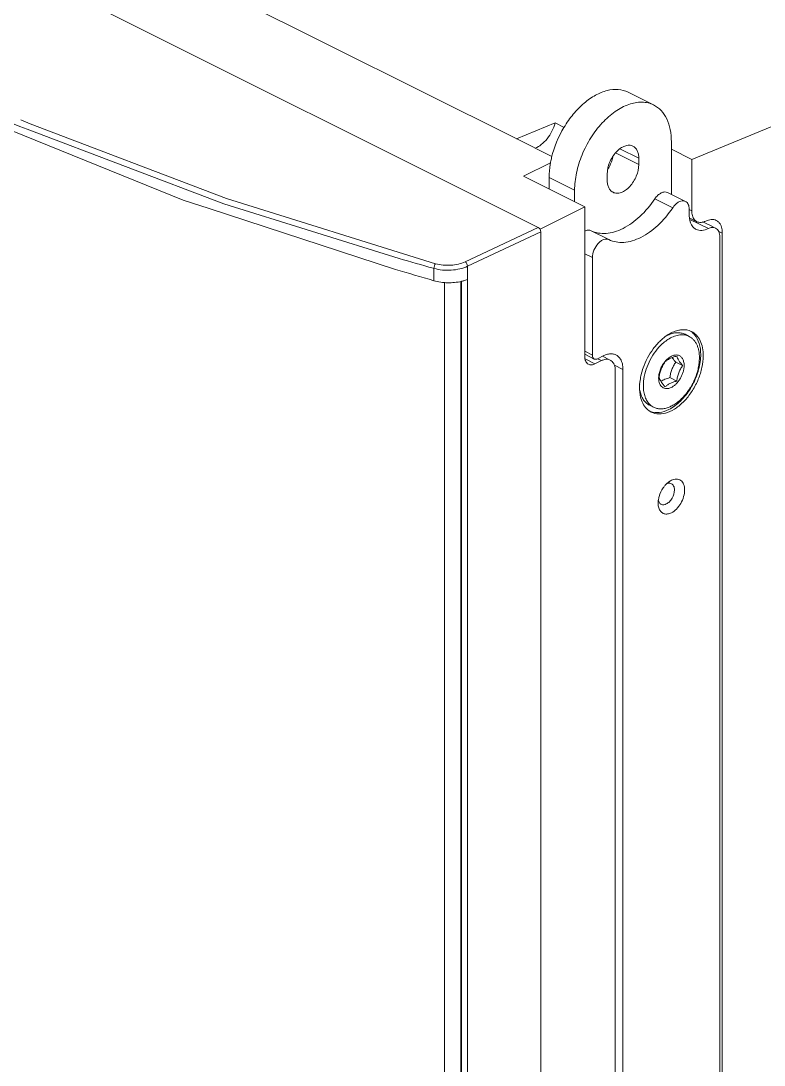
# Model space of a CAD drawing. Header units: millimetres. Extents: x 0 to 2382, y 0 to 1684.
# Drawn here: x 1417.9 to 1521, y 1135.3 to 1280.3 of the extents above; entities that cross this region are included whole.
import ezdxf

# ---------------------------------------------------------------- set-up
doc = ezdxf.new("R2010")
doc.units = ezdxf.units.MM
doc.layers.get('0').update_dxf_attribs({"lineweight": 13})

msp = doc.modelspace()

# ---------------------------------------------------------------- linework, layer by layer
for p, q in [((1510.96, 1261.08), (1680.14, 1331.18)), ((1489.65, 1251.65), (1341, 1325.97)), ((1366.45, 1324.05), (1486.66, 1263.94)), ((1502.13, 1270.43), (1505.66, 1268.66)), ((1440.37, 1255.44), (1411.41, 1267.19)), ((1486.65, 1263.94), (1492.01, 1266.16)), ((1492.01, 1266.16), (1493.23, 1265.55)), ((1418.71, 1265.32), (1446.02, 1254.95)), ((1491.54, 1261.5), (1486.66, 1263.94)), ((1508.13, 1263.53), (1508.13, 1256.23)), ((1500.38, 1262.01), (1503.61, 1260.4)), ((1503.61, 1261.26), (1500.98, 1262.58)), ((1510.96, 1261.08), (1508.13, 1262.5)), ((1487.63, 1258.77), (1491.36, 1260.64)), ((1503.61, 1260.4), (1503.61, 1261.26)), ((1510.96, 1253.94), (1510.96, 1261.08)), ((1487.63, 1258.77), (1496.11, 1254.53)), ((1499.22, 1259.07), (1499.22, 1258.2)), ((1491.16, 1258.58), (1491.16, 1257)), ((1494.7, 1256.81), (1491.16, 1258.58)), ((1494.7, 1255.23), (1494.7, 1256.81)), ((1507.61, 1256.49), (1510.09, 1255.26)), ((1443.98, 1254.27), (1440.37, 1255.44)), ((1446.02, 1254.95), (1470.35, 1247.35)), ((1475.41, 1246.61), (1446.4, 1255.67)), ((1496.11, 1254.53), (1489.92, 1251.43)), ((1496.11, 1233.74), (1496.11, 1254.53)), ((1505.83, 1255.62), (1508.31, 1254.38)), ((1469.83, 1245.83), (1443.98, 1254.27)), ((1510.58, 1254.13), (1510.96, 1253.94)), ((1510.61, 1253.41), (1510.61, 1254.18)), ((1511.68, 1252.45), (1510.67, 1252.96)), ((1489.65, 1251.65), (1479.49, 1246.88)), ((1510.7, 1252.77), (1513.26, 1251.49)), ((1513.91, 1251.73), (1512.51, 1252.43)), ((1479.83, 1246.26), (1490, 1251.04)), ((1490, 705.45), (1490, 1251.04)), ((1499.47, 1249.96), (1496.99, 1251.2)), ((1515.2, 1250.87), (1514.63, 1251.15)), ((1514.85, 1250.34), (1514.85, 731.15)), ((1515.2, 1250.87), (1515.2, 731.68)), ((1497.17, 1247.46), (1496.11, 1247.99)), ((1497.17, 1247.46), (1497.17, 1233.92)), ((1475.08, 1245.99), (1475.17, 1245.96)), ((1475.08, 1245.99), (1475.17, 1245.96)), ((1475.17, 1245.96), (1475.17, 1244.25)), ((1475.41, 1246.61), (1475.29, 1246.65)), ((1479.83, 1246.26), (1479.83, 1244.44)), ((1478.89, 1244.15), (1478.89, 704.31)), ((1478.99, 703.09), (1478.99, 1244.18)), ((1479.83, 1244.44), (1479.83, 702.89)), ((1476.64, 703.65), (1476.64, 1244.05)), ((1510.59, 1236.52), (1510.03, 1236.81)), ((1496.11, 1234.45), (1497.17, 1233.92)), ((1497.43, 1233.38), (1496.11, 1234.04)), ((1496.17, 1233.39), (1497.53, 1232.72)), ((1497.53, 1232.72), (1498.41, 1233.16)), ((1498.76, 1233.85), (1497.88, 1233.41)), ((1498.41, 1233.16), (1497.89, 1233.42)), ((1499.64, 1233.24), (1498.59, 1233.76)), ((1508.74, 1232.94), (1509.69, 1232.46)), ((1501.41, 1231.93), (1500.22, 1232.53)), ((1500.35, 735.95), (1500.35, 1231.75)), ((1501.41, 736.13), (1501.41, 1231.93)), ((1507.92, 1230.8), (1508.87, 1230.32)), ((1505.67, 1226.69), (1505.11, 1226.97))]:
    msp.add_line(p, q)
msp.add_lwpolyline([(1446.4, 1255.67), (1419.13, 1266.03), (1417.85, 1266.61)])
for centre, radius, start, end in [((1481.5, 1436.43), 182.27, 239.0878, 249.848), ((1504.61, 1258.21), 13.47, 166.4962, 167.8361), ((1495.14, 1262.43), 4.96, 326.5561, 329.8775), ((1513.81, 1251.53), 1.23, 54.064, 63.435), ((1624.68, 1776.86), 551.55, 253.7505, 254.2621), ((1477.56, 1250.07), 6.08, 283.7132, 284.956), ((1512.79, 1229.5), 8.92, 137.7462, 141.4151), ((1513.09, 1229.25), 9.31, 141.4003, 143.432), ((1512.12, 1229.84), 7.71, 136.2923, 140.4174), ((1511.82, 1230.13), 7.29, 135.9749, 136.2475), ((1505.29, 1234), 6.91, 356.3123, 359.9655), ((1499.17, 1232.31), 1.04, 54.064, 63.435), ((1510.04, 1230.72), 3.63, 140.2604, 141.3367), ((1510.48, 1229.39), 6.77, 177.6222, 179.9853), ((1510.93, 1229.38), 7.22, 175.7299, 177.6278), ((1510.02, 1229.66), 5.78, 179.9997, 180.3946), ((1509.1, 1230.72), 2.74, 177.7374, 179.9812), ((1510.01, 1229.39), 6.3, 179.9811, 183.2545), ((1509.89, 1213.57), 3.47, 134.7524, 139.06), ((1509.35, 1214.2), 2.63, 122.6311, 126.9195), ((1509.82, 1213.3), 3.53, 167.6479, 172.8763), ((1510.08, 1213.24), 3.79, 163.7538, 167.6788), ((1506.98, 1213.75), 0.605, 234.0644, 243.4397)]:
    msp.add_arc(centre, radius, start, end)
for centre, major_axis, ratio, start_param, end_param in [((1489.65, 1251.22), (-0.224, 0.447), 0.613069, -2.256175, -0.686292), ((1668.17, 1407.17), (388.49, -5.46), 0.489238, -2.099727, -2.083801)]:
    msp.add_ellipse(centre, major_axis=major_axis, ratio=ratio, start_param=start_param, end_param=end_param)
for points, knots in [([(1502.13, 1270.43), (1501.7, 1270.64), (1500.72, 1270.9), (1499.14, 1270.73), (1497.51, 1270.05), (1495.92, 1268.91), (1494.45, 1267.39), (1492.74, 1264.95), (1491.86, 1262.82), (1491.51, 1261.36)], [0, 0, 0, 0, 0.091237, 0.19039, 0.302186, 0.427547, 0.564463, 0.709023, 1, 1, 1, 1]), ([(1494.7, 1256.81), (1494.7, 1257.62), (1494.9, 1259.31), (1495.67, 1261.77), (1496.88, 1264.12), (1498.43, 1266.17), (1500.21, 1267.77), (1502.1, 1268.8), (1503.71, 1269.12), (1504.89, 1268.98), (1505.42, 1268.79), (1505.66, 1268.66)], [0, 0, 0, 0, 0.132625, 0.274887, 0.420194, 0.561445, 0.692245, 0.808272, 0.90899, 0.955206, 1, 1, 1, 1]), ([(1505.66, 1268.66), (1506.05, 1268.47), (1506.78, 1267.91), (1507.57, 1266.71), (1508.04, 1265.2), (1508.13, 1264.1), (1508.13, 1263.53)], [0, 0, 0, 0, 0.217161, 0.450365, 0.710359, 1, 1, 1, 1]), ([(1492.01, 1266.16), (1491.78, 1265.37), (1491.21, 1264.26), (1490.15, 1263.16), (1489.55, 1262.78), (1489.25, 1262.65)], [0, 0, 0, 0, 0.530085, 0.779156, 0.9856393, 0.9856393, 0.9856393, 0.9856393]), ([(1502.8, 1262.94), (1502.64, 1263.02), (1502.25, 1263.11), (1501.64, 1262.98), (1501.02, 1262.65), (1500.23, 1261.93), (1499.49, 1260.73), (1499.22, 1259.62), (1499.22, 1259.07)], [0, 0, 0, 0, 0.090707, 0.191727, 0.308086, 0.439252, 0.725495, 1, 1, 1, 1]), ([(1500.01, 1261.54), (1500.01, 1261.5), (1500, 1261.46), (1499.99, 1261.42), (1499.97, 1261.3), (1499.84, 1260.78), (1499.63, 1260.29), (1499.43, 1259.94), (1499.43, 1259.94), (1499.43, 1259.94), (1499.43, 1259.94)], [-0.072364, -0.072364, -0.072364, -0.072364, 0, 0, 0, 0.244633, 1, 1, 1, 1.001535, 1.001535, 1.001535, 1.001535]), ([(1503.61, 1261.26), (1503.61, 1261.45), (1503.58, 1261.81), (1503.42, 1262.3), (1503.17, 1262.69), (1502.93, 1262.88), (1502.8, 1262.94)], [0, 0, 0, 0, 0.289249, 0.549695, 0.782953, 1, 1, 1, 1]), ([(1491.44, 1261.05), (1491.39, 1260.84), (1491.24, 1260.02), (1491.16, 1259.19), (1491.16, 1258.58)], [0, 0, 0, 0, 0.259035, 1, 1, 1, 1]), ([(1500.03, 1256.53), (1500.19, 1256.45), (1500.58, 1256.36), (1501.19, 1256.48), (1501.81, 1256.82), (1502.6, 1257.54), (1503.34, 1258.73), (1503.61, 1259.85), (1503.61, 1260.4)], [0, 0, 0, 0, 0.090707, 0.191727, 0.308086, 0.439252, 0.725495, 1, 1, 1, 1]), ([(1499.22, 1258.2), (1499.22, 1258.02), (1499.25, 1257.66), (1499.41, 1257.17), (1499.66, 1256.77), (1499.9, 1256.59), (1500.03, 1256.53)], [0, 0, 0, 0, 0.289249, 0.549695, 0.782953, 1, 1, 1, 1]), ([(1507.61, 1256.49), (1507.49, 1256.56), (1507.17, 1256.61), (1506.69, 1256.45), (1506.22, 1256.12), (1505.96, 1255.8), (1505.84, 1255.62)], [0, 0, 0, 0, 0.19853, 0.427406, 0.697672, 1, 1, 1, 1]), ([(1505.84, 1255.62), (1505.24, 1254.73), (1503.93, 1253.16), (1501.93, 1251.68), (1500.27, 1251.01), (1499.11, 1250.78), (1497.99, 1250.83), (1497.31, 1251.05), (1496.99, 1251.2)], [0, 0, 0, 0, 0.301289, 0.570482, 0.69033, 0.800355, 0.902538, 1, 1, 1, 1]), ([(1499.46, 1249.96), (1499.78, 1249.81), (1500.46, 1249.59), (1501.57, 1249.54), (1502.74, 1249.77), (1504.4, 1250.44), (1506.4, 1251.92), (1507.71, 1253.49), (1508.31, 1254.38)], [0, 0, 0, 0, 0.097487, 0.199672, 0.309678, 0.429502, 0.698669, 1, 1, 1, 1]), ([(1508.31, 1254.38), (1508.34, 1254.42), (1508.47, 1254.6), (1508.61, 1254.77), (1508.73, 1254.88)], [0, 0, 0, 0, 0.256071, 1, 1, 1, 1]), ([(1508.73, 1254.88), (1508.84, 1254.98), (1509.06, 1255.15), (1509.42, 1255.31), (1509.77, 1255.36), (1509.99, 1255.3), (1510.09, 1255.26)], [0, 0, 0, 0, 0.29549, 0.557777, 0.788794, 1, 1, 1, 1]), ([(1510.09, 1255.26), (1510.17, 1255.22), (1510.32, 1255.1), (1510.49, 1254.85), (1510.59, 1254.53), (1510.61, 1254.3), (1510.61, 1254.18)], [0, 0, 0, 0, 0.217097, 0.450542, 0.711156, 1, 1, 1, 1]), ([(1510.61, 1253.41), (1510.61, 1253.25), (1510.64, 1252.67), (1510.84, 1252.07), (1511.12, 1251.75)], [0, 0, 0, 0, 0.281429, 1, 1, 1, 1]), ([(1511, 1253.46), (1511, 1253.5), (1510.97, 1253.66), (1510.96, 1253.82), (1510.96, 1253.94)], [0, 0, 0, 0, 0.241689, 1, 1, 1, 1]), ([(1511.68, 1252.45), (1511.5, 1252.54), (1511.19, 1252.84), (1511.05, 1253.24), (1511, 1253.46)], [0, 0, 0, 0, 0.464075, 1, 1, 1, 1]), ([(1511.12, 1251.75), (1511.15, 1251.71), (1511.29, 1251.57), (1511.45, 1251.45), (1511.58, 1251.38)], [0, 0, 0, 0, 0.256207, 1, 1, 1, 1]), ([(1511.58, 1251.38), (1511.82, 1251.26), (1512.42, 1251.16), (1512.98, 1251.35), (1513.26, 1251.49)], [0, 0, 0, 0, 0.463653, 1, 1, 1, 1]), ([(1512.9, 1252.53), (1512.7, 1252.43), (1512.29, 1252.29), (1511.85, 1252.37), (1511.68, 1252.45)], [0, 0, 0, 0, 0.536127, 1, 1, 1, 1]), ([(1514.36, 1252.62), (1514.15, 1252.73), (1513.63, 1252.81), (1513.14, 1252.65), (1512.9, 1252.53)], [0, 0, 0, 0, 0.463873, 1, 1, 1, 1]), ([(1513.26, 1251.49), (1513.42, 1251.57), (1513.76, 1251.68), (1514.12, 1251.62), (1514.26, 1251.55)], [0, 0, 0, 0, 0.536127, 1, 1, 1, 1]), ([(1514.26, 1251.55), (1514.36, 1251.51), (1514.53, 1251.38), (1514.72, 1251.09), (1514.83, 1250.73), (1514.85, 1250.47), (1514.85, 1250.34)], [0, 0, 0, 0, 0.217003, 0.450266, 0.710729, 1, 1, 1, 1]), ([(1514.93, 1252.06), (1514.9, 1252.11), (1514.79, 1252.28), (1514.65, 1252.43), (1514.53, 1252.52)], [0, 0, 0, 0, 0.261276, 1, 1, 1, 1]), ([(1515.2, 1250.87), (1515.2, 1250.96), (1515.19, 1251.3), (1515.12, 1251.63), (1515.03, 1251.86)], [0, 0, 0, 0, 0.267399, 1, 1, 1, 1]), ([(1496.99, 1251.2), (1496.87, 1251.26), (1496.55, 1251.31), (1496.26, 1251.21), (1496.11, 1251.13)], [0, 0, 0, 0, 0.463523, 1, 1, 1, 1]), ([(1497.17, 1247.46), (1497.17, 1247.81), (1497.34, 1248.52), (1497.81, 1249.29), (1498.32, 1249.76), (1498.71, 1249.98), (1499.11, 1250.06), (1499.36, 1250.01), (1499.46, 1249.96)], [0, 0, 0, 0, 0.273926, 0.559785, 0.691096, 0.807778, 0.90935, 1, 1, 1, 1]), ([(1475.17, 1245.96), (1475.17, 1246.09), (1475.22, 1246.32), (1475.33, 1246.54), (1475.41, 1246.61)], [0, 0, 0, 0, 0.530796, 1, 1, 1, 1]), ([(1479.84, 1246.26), (1479.5, 1246.1), (1478.76, 1245.86), (1477.19, 1245.64), (1475.95, 1245.74), (1475.17, 1245.96)], [0, 0, 0, 0, 0.232802, 0.489328, 1, 1, 1, 1]), ([(1479.49, 1246.88), (1479.2, 1246.74), (1478.55, 1246.53), (1477.18, 1246.33), (1476.09, 1246.42), (1475.41, 1246.61)], [0, 0, 0, 0, 0.232926, 0.489455, 1, 1, 1, 1]), ([(1479.49, 1246.88), (1479.6, 1246.82), (1479.76, 1246.62), (1479.83, 1246.39), (1479.84, 1246.26)], [0, 0, 0, 0, 0.484568, 1, 1, 1, 1]), ([(1475.17, 1244.25), (1475.79, 1244.07), (1477.08, 1243.9), (1478.37, 1244.01), (1479, 1244.17)], [0, 0, 0, 0, 0.498751, 1, 1, 1, 1]), ([(1479.13, 1244.2), (1479.19, 1244.22), (1479.42, 1244.28), (1479.65, 1244.36), (1479.82, 1244.44)], [0, 0, 0, 0, 0.260039, 1, 1, 1, 1]), ([(1509.51, 1237.44), (1509.36, 1237.42), (1508.68, 1237.31), (1508.05, 1237), (1507.61, 1236.72)], [0, 0, 0, 0, 0.230699, 1, 1, 1, 1]), ([(1510.03, 1236.81), (1509.94, 1236.85), (1509.77, 1236.92), (1509.49, 1237), (1509.2, 1237.03), (1508.78, 1237.04), (1508.24, 1236.94), (1507.83, 1236.78), (1507.62, 1236.68)], [0, 0, 0, 0, 0.113392, 0.228095, 0.345339, 0.466211, 0.721828, 1, 1, 1, 1]), ([(1510.93, 1237.2), (1510.72, 1237.3), (1510.25, 1237.45), (1509.76, 1237.46), (1509.51, 1237.44)], [0, 0, 0, 0, 0.487221, 1, 1, 1, 1]), ([(1510.69, 1237.31), (1510.75, 1237.28), (1511, 1237.12), (1511.21, 1236.92), (1511.35, 1236.75)], [0, 0, 0, 0, 0.246282, 1, 1, 1, 1]), ([(1512.55, 1233.82), (1512.55, 1234.2), (1512.49, 1234.92), (1512.18, 1235.91), (1511.66, 1236.7), (1511.18, 1237.07), (1510.93, 1237.2)], [0, 0, 0, 0, 0.289574, 0.549671, 0.78286, 1, 1, 1, 1]), ([(1506.79, 1236.09), (1506.73, 1236.04), (1506.53, 1235.85), (1506.33, 1235.65), (1506.19, 1235.49)], [0, 0, 0, 0, 0.245721, 1, 1, 1, 1]), ([(1506.58, 1235.19), (1506.77, 1235.39), (1507.16, 1235.75), (1507.6, 1236.06), (1507.82, 1236.2)], [0, 0, 0, 0, 0.515894, 1, 1, 1, 1]), ([(1507.61, 1236.72), (1507.54, 1236.68), (1507.25, 1236.48), (1506.98, 1236.26), (1506.79, 1236.09)], [0, 0, 0, 0, 0.242803, 1, 1, 1, 1]), ([(1507.82, 1236.2), (1508.05, 1236.34), (1508.53, 1236.57), (1509.15, 1236.73), (1509.63, 1236.76), (1509.97, 1236.73), (1510.29, 1236.65), (1510.5, 1236.57), (1510.59, 1236.52)], [0, 0, 0, 0, 0.283368, 0.540584, 0.660817, 0.776558, 0.88911, 1, 1, 1, 1]), ([(1510.59, 1236.52), (1510.7, 1236.47), (1510.92, 1236.34), (1511.2, 1236.08), (1511.45, 1235.76), (1511.66, 1235.4), (1511.82, 1234.99), (1511.98, 1234.38), (1512.02, 1233.88), (1512.02, 1233.55)], [0, 0, 0, 0, 0.107708, 0.217562, 0.331488, 0.451034, 0.577277, 0.710835, 1, 1, 1, 1]), ([(1511.35, 1236.75), (1511.64, 1236.41), (1512.09, 1235.5), (1512.2, 1234.52), (1512.2, 1233.99)], [0, 0, 0, 0, 0.460828, 1, 1, 1, 1]), ([(1499.4, 1234.07), (1499.35, 1234.06), (1499.13, 1234.01), (1498.92, 1233.93), (1498.76, 1233.85)], [0, 0, 0, 0, 0.23934, 1, 1, 1, 1]), ([(1500.44, 1233.96), (1500.29, 1234.03), (1499.94, 1234.13), (1499.58, 1234.11), (1499.4, 1234.07)], [0, 0, 0, 0, 0.481912, 1, 1, 1, 1]), ([(1505.62, 1234.8), (1505.02, 1233.99), (1504.39, 1232.8), (1504.01, 1231.52), (1503.93, 1231.2)], [0, 0, 0, 0, 0.752934, 1, 1, 1, 1]), ([(1504.24, 1229.66), (1504.24, 1230.1), (1504.34, 1231), (1504.73, 1232.33), (1505.34, 1233.61), (1505.88, 1234.39), (1506.18, 1234.75)], [0, 0, 0, 0, 0.235219, 0.487047, 0.745611, 1, 1, 1, 1]), ([(1496.11, 1233.74), (1496.11, 1233.51), (1496.17, 1233.09), (1496.46, 1232.74), (1496.63, 1232.66)], [0, 0, 0, 0, 0.551671, 1, 1, 1, 1]), ([(1496.63, 1232.66), (1496.76, 1232.6), (1497.08, 1232.54), (1497.38, 1232.64), (1497.53, 1232.72)], [0, 0, 0, 0, 0.463873, 1, 1, 1, 1]), ([(1497.43, 1233.38), (1497.35, 1233.42), (1497.2, 1233.59), (1497.17, 1233.81), (1497.17, 1233.92)], [0, 0, 0, 0, 0.44878, 1, 1, 1, 1]), ([(1497.88, 1233.41), (1497.81, 1233.37), (1497.66, 1233.32), (1497.5, 1233.35), (1497.43, 1233.38)], [0, 0, 0, 0, 0.53512, 1, 1, 1, 1]), ([(1498.41, 1233.16), (1498.47, 1233.19), (1498.71, 1233.3), (1498.97, 1233.35), (1499.16, 1233.35)], [0, 0, 0, 0, 0.268746, 1, 1, 1, 1]), ([(1499.16, 1233.35), (1499.2, 1233.35), (1499.37, 1233.34), (1499.53, 1233.29), (1499.64, 1233.24)], [0, 0, 0, 0, 0.258121, 1, 1, 1, 1]), ([(1499.78, 1233.15), (1499.97, 1233.01), (1500.28, 1232.56), (1500.35, 1232.03), (1500.35, 1231.75)], [0, 0, 0, 0, 0.452319, 1, 1, 1, 1]), ([(1501.28, 1232.87), (1501.21, 1233.11), (1501.01, 1233.54), (1500.64, 1233.86), (1500.44, 1233.96)], [0, 0, 0, 0, 0.527415, 1, 1, 1, 1]), ([(1501.41, 1231.93), (1501.41, 1232.01), (1501.4, 1232.33), (1501.35, 1232.65), (1501.28, 1232.87)], [0, 0, 0, 0, 0.263556, 1, 1, 1, 1]), ([(1505.34, 1226.02), (1505.66, 1225.85), (1506.44, 1225.68), (1507.68, 1225.92), (1508.92, 1226.61), (1510.09, 1227.66), (1511.11, 1229.01), (1511.91, 1230.55), (1512.42, 1232.17), (1512.55, 1233.28), (1512.55, 1233.82)], [0, 0, 0, 0, 0.090499, 0.191269, 0.307353, 0.438213, 0.579546, 0.724928, 0.867306, 1, 1, 1, 1]), ([(1512.02, 1233.55), (1512.02, 1233.32), (1511.99, 1232.85), (1511.88, 1232.14), (1511.69, 1231.42), (1511.34, 1230.45), (1510.87, 1229.54), (1510.29, 1228.7), (1509.81, 1228.13), (1509.31, 1227.64), (1508.77, 1227.21), (1508.23, 1226.88), (1507.68, 1226.63), (1507.14, 1226.49), (1506.62, 1226.44), (1506.12, 1226.5), (1505.81, 1226.62), (1505.67, 1226.69)], [0, 0, 0, 0, 0.064756, 0.132625, 0.202911, 0.274835, 0.419955, 0.491499, 0.561172, 0.628211, 0.691982, 0.752026, 0.80812, 0.860338, 0.90911, 0.955266, 1, 1, 1, 1]), ([(1507.21, 1232.99), (1507.08, 1232.84), (1506.86, 1232.5), (1506.6, 1231.96), (1506.43, 1231.4), (1506.37, 1231.02), (1506.37, 1230.83)], [0, 0, 0, 0, 0.253745, 0.511129, 0.762731, 1, 1, 1, 1]), ([(1507.24, 1232.97), (1507.13, 1232.81), (1506.93, 1232.49), (1506.69, 1231.96), (1506.52, 1231.41), (1506.45, 1231.02), (1506.42, 1230.83)], [0, 0, 0, 0, 0.244691, 0.494024, 0.746612, 1, 1, 1, 1]), ([(1508.87, 1233.78), (1508.7, 1233.74), (1508.38, 1233.64), (1507.94, 1233.46), (1507.55, 1233.23), (1507.34, 1233.06), (1507.24, 1232.97)], [0, 0, 0, 0, 0.282128, 0.545391, 0.783916, 1, 1, 1, 1]), ([(1509.9, 1232.49), (1509.9, 1232.67), (1509.87, 1232.93), (1509.77, 1233.25), (1509.67, 1233.45), (1509.54, 1233.63), (1509.39, 1233.77), (1509.21, 1233.87), (1509.02, 1233.93), (1508.81, 1233.95), (1508.59, 1233.93), (1508.36, 1233.87), (1508.04, 1233.74), (1507.65, 1233.47), (1507.38, 1233.2), (1507.25, 1233.04)], [0, 0, 0, 0, 0.137226, 0.199628, 0.258051, 0.313111, 0.36577, 0.417313, 0.469181, 0.522765, 0.579221, 0.639363, 0.703639, 0.844529, 1, 1, 1, 1]), ([(1512.18, 1233.55), (1512.14, 1232.82), (1511.82, 1231.33), (1510.86, 1229.28), (1509.51, 1227.54), (1508.37, 1226.67), (1507.78, 1226.37)], [0, 0, 0, 0, 0.25105, 0.515764, 0.771966, 1, 1, 1, 1]), ([(1508.74, 1232.94), (1508.63, 1232.78), (1508.43, 1232.46), (1508.19, 1231.93), (1508.02, 1231.37), (1507.95, 1230.99), (1507.92, 1230.8)], [0, 0, 0, 0, 0.244691, 0.494024, 0.746612, 1, 1, 1, 1]), ([(1508.25, 1233.58), (1508.32, 1233.48), (1508.48, 1233.26), (1508.65, 1233.05), (1508.74, 1232.94)], [0, 0, 0, 0, 0.477159, 1, 1, 1, 1]), ([(1509.69, 1232.46), (1509.59, 1232.58), (1509.4, 1232.82), (1509.16, 1233.16), (1508.98, 1233.48), (1508.9, 1233.69), (1508.87, 1233.78)], [0, 0, 0, 0, 0.303897, 0.576139, 0.80705, 1, 1, 1, 1]), ([(1503.93, 1231.2), (1503.91, 1231.09), (1503.82, 1230.67), (1503.76, 1230.24), (1503.73, 1229.91)], [0, 0, 0, 0, 0.25615, 1, 1, 1, 1]), ([(1506.36, 1230.72), (1506.36, 1230.59), (1506.38, 1230.33), (1506.48, 1229.97), (1506.64, 1229.67), (1506.87, 1229.44), (1507.15, 1229.3), (1507.46, 1229.25), (1507.8, 1229.3), (1508.15, 1229.44), (1508.49, 1229.65), (1508.82, 1229.94), (1509.13, 1230.3), (1509.39, 1230.7), (1509.61, 1231.13), (1509.77, 1231.59), (1509.87, 1232.04), (1509.9, 1232.34), (1509.9, 1232.49)], [0, 0, 0, 0, 0.063432, 0.121097, 0.173353, 0.221646, 0.268442, 0.316664, 0.368797, 0.426311, 0.489599, 0.558188, 0.630979, 0.706458, 0.782875, 0.858401, 0.931288, 1, 1, 1, 1]), ([(1508.87, 1230.32), (1508.9, 1230.51), (1508.97, 1230.9), (1509.14, 1231.46), (1509.38, 1231.98), (1509.58, 1232.3), (1509.69, 1232.46)], [0, 0, 0, 0, 0.253388, 0.505976, 0.755309, 1, 1, 1, 1]), ([(1506.42, 1230.83), (1506.45, 1230.73), (1506.53, 1230.53), (1506.71, 1230.21), (1506.95, 1229.86), (1507.14, 1229.63), (1507.24, 1229.5)], [0, 0, 0, 0, 0.19295, 0.423862, 0.696103, 1, 1, 1, 1]), ([(1507.92, 1230.8), (1507.8, 1230.76), (1507.57, 1230.7), (1507.25, 1230.58), (1506.94, 1230.44), (1506.76, 1230.33), (1506.67, 1230.28)], [0, 0, 0, 0, 0.26949, 0.528241, 0.772467, 1, 1, 1, 1]), ([(1507.24, 1229.5), (1507.34, 1229.59), (1507.55, 1229.77), (1507.94, 1229.99), (1508.38, 1230.18), (1508.7, 1230.27), (1508.87, 1230.32)], [0, 0, 0, 0, 0.216084, 0.454609, 0.717871, 1, 1, 1, 1]), ([(1503.72, 1229.04), (1503.74, 1228.8), (1503.83, 1227.97), (1504.15, 1227.13), (1504.54, 1226.66)], [0, 0, 0, 0, 0.277994, 1, 1, 1, 1]), ([(1503.75, 1229.05), (1503.79, 1228.82), (1503.91, 1228.37), (1504.16, 1227.86), (1504.41, 1227.52), (1504.62, 1227.3), (1504.85, 1227.11), (1505.02, 1227.01), (1505.11, 1226.97)], [0, 0, 0, 0, 0.279214, 0.535142, 0.65588, 0.772822, 0.8871, 1, 1, 1, 1]), ([(1505.17, 1227.04), (1505.02, 1227.18), (1504.75, 1227.52), (1504.46, 1228.13), (1504.28, 1228.85), (1504.24, 1229.36), (1504.24, 1229.62)], [0, 0, 0, 0, 0.219997, 0.457821, 0.717529, 1, 1, 1, 1]), ([(1505.67, 1226.69), (1505.58, 1226.73), (1505.4, 1226.84), (1505.24, 1226.97), (1505.17, 1227.04)], [0, 0, 0, 0, 0.496629, 1, 1, 1, 1]), ([(1504.54, 1226.66), (1504.59, 1226.59), (1504.82, 1226.34), (1505.11, 1226.13), (1505.34, 1226.02)], [0, 0, 0, 0, 0.256668, 1, 1, 1, 1]), ([(1507.78, 1226.37), (1507.36, 1226.16), (1506.52, 1225.87), (1505.61, 1225.95), (1505.23, 1226.09)], [0, 0, 0, 0, 0.534576, 1, 1, 1, 1]), ([(1509.97, 1215.2), (1509.97, 1215.47), (1509.91, 1215.97), (1509.55, 1216.49), (1509.16, 1216.69), (1508.7, 1216.75), (1508.35, 1216.65), (1508.13, 1216.54)], [0, 0, 0, 0, 0.284302, 0.519101, 0.629391, 0.743163, 1, 1, 1, 1]), ([(1507.27, 1215.84), (1507.17, 1215.73), (1506.82, 1215.27), (1506.56, 1214.73), (1506.44, 1214.31)], [0, 0, 0, 0, 0.24627, 1, 1, 1, 1]), ([(1507.81, 1216.13), (1507.78, 1216.13), (1507.65, 1216.12), (1507.52, 1216.07), (1507.42, 1216.02)], [0, 0, 0, 0, 0.235162, 1, 1, 1, 1]), ([(1507.42, 1213.25), (1507.59, 1213.33), (1507.89, 1213.57), (1508.36, 1214.2), (1508.56, 1214.81), (1508.56, 1215.2)], [0, 0, 0, 0, 0.230639, 0.490262, 1, 1, 1, 1]), ([(1507.76, 1216.31), (1507.74, 1216.29), (1507.63, 1216.2), (1507.52, 1216.11), (1507.45, 1216.03)], [0, 0, 0, 0, 0.243859, 1, 1, 1, 1]), ([(1508.14, 1216.07), (1508.07, 1216.11), (1507.95, 1216.14), (1507.84, 1216.14), (1507.81, 1216.13)], [0, 0, 0, 0, 0.739409, 1, 1, 1, 1]), ([(1508.13, 1212.03), (1508.39, 1212.16), (1508.89, 1212.55), (1509.47, 1213.33), (1509.86, 1214.24), (1509.97, 1214.89), (1509.97, 1215.2)], [0, 0, 0, 0, 0.2297, 0.488215, 0.753182, 1, 1, 1, 1]), ([(1508.56, 1215.2), (1508.56, 1215.39), (1508.51, 1215.73), (1508.27, 1216), (1508.14, 1216.07)], [0, 0, 0, 0, 0.551624, 1, 1, 1, 1]), ([(1506.32, 1213.74), (1506.31, 1213.71), (1506.3, 1213.58), (1506.29, 1213.46), (1506.29, 1213.37)], [0, 0, 0, 0, 0.256084, 1, 1, 1, 1]), ([(1506.33, 1213.73), (1506.35, 1213.68), (1506.4, 1213.5), (1506.51, 1213.34), (1506.62, 1213.26)], [0, 0, 0, 0, 0.27574, 1, 1, 1, 1]), ([(1506.29, 1213.37), (1506.29, 1213.29), (1506.3, 1213.02), (1506.36, 1212.75), (1506.44, 1212.57)], [0, 0, 0, 0, 0.267399, 1, 1, 1, 1]), ([(1506.44, 1212.57), (1506.5, 1212.41), (1506.68, 1212.13), (1507.11, 1211.86), (1507.63, 1211.83), (1507.97, 1211.95), (1508.13, 1212.03)], [0, 0, 0, 0, 0.251343, 0.482145, 0.723859, 1, 1, 1, 1]), ([(1506.71, 1213.21), (1506.77, 1213.18), (1506.87, 1213.15), (1506.97, 1213.14), (1506.99, 1213.14)], [0, 0, 0, 0, 0.741734, 1, 1, 1, 1]), ([(1506.99, 1213.14), (1507.03, 1213.14), (1507.18, 1213.15), (1507.32, 1213.2), (1507.42, 1213.25)], [0, 0, 0, 0, 0.23363, 1, 1, 1, 1])]:
    msp.add_open_spline(points, degree=3, knots=knots)
for points in [[(1515.03, 1251.86), (1515, 1251.93), (1514.96, 1252), (1514.93, 1252.06)], [(1508.13, 1216.54), (1508.06, 1216.5), (1507.99, 1216.46), (1507.93, 1216.42)]]:
    msp.add_open_spline(points, degree=3)

doc.saveas('drawing.dxf')
